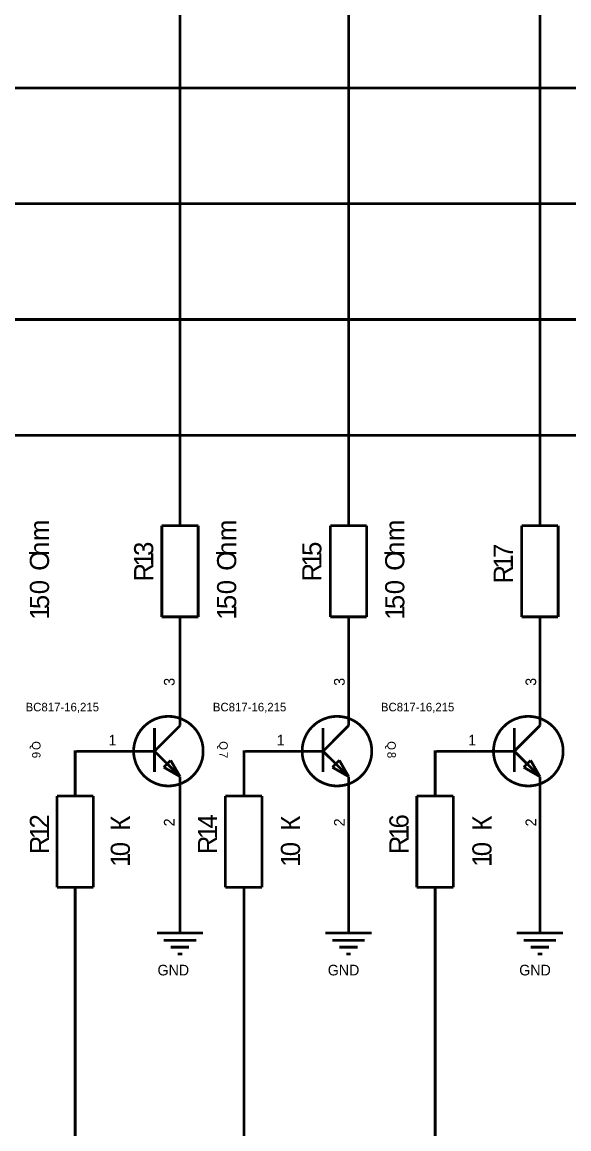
# Model space of a CAD drawing. Header units: millimetres. Extents: x 0 to 420, y 0 to 297.
# Drawn here: x 258.5 to 318.5, y 99.3 to 220.7 of the extents above; entities that cross this region are included whole.
import ezdxf

# ---------------------------------------------------------------- set-up
doc = ezdxf.new("R2010")
doc.units = ezdxf.units.MM
doc.header["$MEASUREMENT"] = 0
doc.layers.add('Sheet', color=255, linetype='Continuous')

msp = doc.modelspace()

# ---------------------------------------------------------------- linework, layer by layer
at = {"layer": 'Sheet', "color": 0, "const_width": 0.3}
for points in [[(315.28, 170.47), (315.28, 266.8), (325.13, 266.8)], [(294.3, 170.47), (294.3, 254.1), (325.13, 254.1)], [(275.81, 170.47), (275.81, 241.41), (325.13, 241.41)], [(237.33, 170.47), (237.33, 213.46), (325.13, 213.46)], [(217.84, 170.47), (217.84, 200.77), (325.13, 200.77)], [(197.36, 170.47), (197.36, 188.07), (325.13, 188.07)], [(178.87, 175.36), (325.13, 175.36)], [(275.81, 165.47), (275.81, 170.47)], [(275.81, 165.47), (275.81, 170.47)], [(294.3, 165.47), (294.3, 170.47)], [(294.3, 165.47), (294.3, 170.47)], [(315.28, 165.47), (315.28, 170.47)], [(315.28, 165.47), (315.28, 170.47)], [(273.81, 165.47), (273.81, 155.47)], [(273.81, 165.47), (277.8, 165.47)], [(277.8, 155.47), (277.8, 165.47)], [(292.28, 165.47), (292.28, 155.47)], [(292.28, 165.47), (296.29, 165.47)], [(296.29, 155.47), (296.29, 165.47)], [(313.28, 165.47), (313.28, 155.47)], [(313.28, 165.47), (317.28, 165.47)], [(317.28, 155.47), (317.28, 165.47)], [(277.8, 155.47), (273.81, 155.47)], [(275.81, 150.46), (275.81, 155.47)], [(275.81, 155.47), (275.81, 150.46)], [(296.29, 155.47), (292.28, 155.47)], [(294.3, 150.46), (294.3, 155.47)], [(294.3, 155.47), (294.3, 150.46)], [(317.28, 155.47), (313.28, 155.47)], [(315.28, 150.46), (315.28, 155.47)], [(315.28, 155.47), (315.28, 150.46)], [(275.81, 150.46), (275.81, 145.82)], [(294.3, 150.46), (294.3, 145.82)], [(315.28, 150.46), (315.28, 145.82)], [(275.81, 145.82), (275.81, 143.55)], [(294.3, 145.82), (294.3, 143.55)], [(315.28, 145.82), (315.28, 143.55)], [(270.73, 140.74), (270.73, 140.95), (270.74, 141.14), (270.77, 141.33), (270.8, 141.52), (270.85, 141.71), (270.91, 141.88), (270.96, 142.06), (271.04, 142.23), (271.11, 142.41), (271.2, 142.57), (271.28, 142.73), (271.39, 142.88), (271.49, 143.04), (271.61, 143.17), (271.72, 143.31), (271.85, 143.44), (271.98, 143.56), (272.12, 143.69), (272.26, 143.79), (272.41, 143.91), (272.57, 144), (272.73, 144.1), (272.89, 144.17), (273.05, 144.26), (273.22, 144.32), (273.4, 144.38), (273.59, 144.44), (273.76, 144.48), (273.95, 144.51), (274.14, 144.54), (274.35, 144.55), (274.54, 144.55)], [(274.54, 144.55), (274.54, 144.55)], [(274.54, 144.55), (274.73, 144.55), (274.93, 144.54), (275.12, 144.51), (275.31, 144.48), (275.48, 144.44), (275.67, 144.38), (275.85, 144.32), (276.02, 144.26), (276.18, 144.17), (276.34, 144.1), (276.51, 144), (276.67, 143.91), (276.81, 143.79), (276.96, 143.69), (277.09, 143.56), (277.22, 143.44), (277.35, 143.31), (277.47, 143.17), (277.58, 143.04), (277.69, 142.88), (277.79, 142.73), (277.88, 142.57), (277.96, 142.41), (278.04, 142.23), (278.11, 142.06), (278.17, 141.88), (278.23, 141.71), (278.27, 141.52), (278.3, 141.33), (278.33, 141.14), (278.34, 140.95), (278.34, 140.74)], [(289.21, 140.74), (289.21, 140.95), (289.22, 141.14), (289.25, 141.33), (289.28, 141.52), (289.32, 141.71), (289.38, 141.88), (289.44, 142.06), (289.51, 142.23), (289.59, 142.41), (289.67, 142.57), (289.76, 142.73), (289.86, 142.88), (289.97, 143.04), (290.08, 143.17), (290.2, 143.31), (290.33, 143.44), (290.46, 143.56), (290.59, 143.69), (290.74, 143.79), (290.88, 143.91), (291.04, 144), (291.21, 144.1), (291.37, 144.17), (291.54, 144.26), (291.72, 144.32), (291.89, 144.38), (292.07, 144.44), (292.26, 144.48), (292.44, 144.51), (292.63, 144.54), (292.82, 144.55), (293.03, 144.55)], [(293.03, 144.55), (293.03, 144.55)], [(293.03, 144.55), (293.22, 144.55), (293.42, 144.54), (293.61, 144.51), (293.8, 144.48), (293.98, 144.44), (294.17, 144.38), (294.34, 144.32), (294.52, 144.26), (294.68, 144.17), (294.84, 144.1), (295, 144), (295.16, 143.91), (295.3, 143.79), (295.45, 143.69), (295.58, 143.56), (295.71, 143.44), (295.84, 143.31), (295.96, 143.17), (296.08, 143.04), (296.18, 142.88), (296.28, 142.73), (296.37, 142.57), (296.46, 142.41), (296.53, 142.23), (296.6, 142.06), (296.66, 141.88), (296.72, 141.71), (296.76, 141.52), (296.79, 141.33), (296.82, 141.14), (296.83, 140.95), (296.83, 140.74)], [(310.19, 140.74), (310.19, 140.95), (310.21, 141.14), (310.24, 141.33), (310.27, 141.52), (310.31, 141.71), (310.37, 141.88), (310.43, 142.06), (310.5, 142.23), (310.57, 142.41), (310.66, 142.57), (310.75, 142.73), (310.85, 142.88), (310.95, 143.04), (311.07, 143.17), (311.18, 143.31), (311.32, 143.44), (311.45, 143.56), (311.58, 143.69), (311.72, 143.79), (311.87, 143.91), (312.03, 144), (312.19, 144.1), (312.35, 144.17), (312.53, 144.26), (312.7, 144.32), (312.88, 144.38), (313.05, 144.44), (313.24, 144.48), (313.43, 144.51), (313.62, 144.54), (313.81, 144.55), (314.01, 144.55)], [(314.01, 144.55), (314.01, 144.55)], [(314.01, 144.55), (314.2, 144.55), (314.41, 144.54), (314.6, 144.51), (314.79, 144.48), (314.96, 144.44), (315.15, 144.38), (315.33, 144.32), (315.5, 144.26), (315.66, 144.17), (315.82, 144.1), (315.98, 144), (316.14, 143.91), (316.29, 143.79), (316.43, 143.69), (316.57, 143.56), (316.71, 143.44), (316.83, 143.31), (316.94, 143.17), (317.06, 143.04), (317.16, 142.88), (317.27, 142.73), (317.35, 142.57), (317.44, 142.41), (317.51, 142.23), (317.59, 142.06), (317.64, 141.88), (317.7, 141.71), (317.75, 141.52), (317.78, 141.33), (317.81, 141.14), (317.82, 140.95), (317.82, 140.74)], [(275.81, 143.55), (273.01, 140.74)], [(273.01, 143.28), (273.01, 138.47)], [(294.3, 143.55), (291.5, 140.74)], [(291.5, 143.28), (291.5, 138.47)], [(315.28, 143.55), (312.48, 140.74)], [(312.48, 143.28), (312.48, 138.47)], [(264.31, 135.83), (264.31, 140.83)], [(264.31, 135.83), (264.31, 140.83)], [(268.19, 140.74), (264.31, 140.74), (264.31, 140.83)], [(270.73, 140.74), (268.19, 140.74)], [(274.54, 136.94), (274.35, 136.94), (274.14, 136.95), (273.95, 136.98), (273.76, 137.01), (273.59, 137.05), (273.4, 137.11), (273.22, 137.17), (273.05, 137.24), (272.89, 137.32), (272.73, 137.4), (272.57, 137.49), (272.41, 137.59), (272.26, 137.69), (272.12, 137.81), (271.98, 137.93), (271.85, 138.05), (271.72, 138.19), (271.61, 138.32), (271.49, 138.47), (271.39, 138.61), (271.28, 138.77), (271.2, 138.94), (271.11, 139.1), (271.04, 139.26), (270.96, 139.43), (270.91, 139.61), (270.85, 139.8), (270.8, 139.97), (270.77, 140.16), (270.74, 140.35), (270.73, 140.56), (270.73, 140.74)], [(270.73, 140.74), (270.73, 140.74)], [(270.73, 140.74), (273.01, 140.74)], [(275.81, 137.96), (273.01, 140.74)], [(278.34, 140.74), (278.34, 140.56), (278.33, 140.35), (278.3, 140.16), (278.27, 139.97), (278.23, 139.8), (278.17, 139.61), (278.11, 139.43), (278.04, 139.26), (277.96, 139.1), (277.88, 138.94), (277.79, 138.77), (277.69, 138.61), (277.58, 138.47), (277.47, 138.32), (277.35, 138.19), (277.22, 138.05), (277.09, 137.93), (276.96, 137.81), (276.81, 137.69), (276.67, 137.59), (276.51, 137.49), (276.34, 137.4), (276.18, 137.32), (276.02, 137.24), (275.85, 137.17), (275.67, 137.11), (275.48, 137.05), (275.31, 137.01), (275.12, 136.98), (274.93, 136.95), (274.73, 136.94), (274.54, 136.94)], [(278.34, 140.74), (278.34, 140.74), (278.34, 140.74), (278.34, 140.74), (278.34, 140.74), (278.34, 140.74), (278.34, 140.74), (278.34, 140.74), (278.34, 140.74), (278.34, 140.74), (278.34, 140.74), (278.34, 140.74), (278.34, 140.74), (278.34, 140.74), (278.34, 140.74), (278.34, 140.74), (278.34, 140.74), (278.34, 140.74), (278.34, 140.74), (278.34, 140.74), (278.34, 140.74), (278.34, 140.74), (278.34, 140.74), (278.34, 140.74), (278.34, 140.74), (278.34, 140.74), (278.34, 140.74), (278.34, 140.74), (278.34, 140.74), (278.34, 140.74), (278.34, 140.74), (278.34, 140.74), (278.34, 140.74)], [(278.34, 140.74), (278.34, 140.74)], [(282.81, 135.83), (282.81, 140.83)], [(282.81, 135.83), (282.81, 140.83)], [(286.67, 140.74), (282.81, 140.74), (282.81, 140.83)], [(289.21, 140.74), (286.67, 140.74)], [(293.03, 136.94), (292.82, 136.94), (292.63, 136.95), (292.44, 136.98), (292.26, 137.01), (292.07, 137.05), (291.89, 137.11), (291.72, 137.17), (291.54, 137.24), (291.37, 137.32), (291.21, 137.4), (291.04, 137.49), (290.88, 137.59), (290.74, 137.69), (290.59, 137.81), (290.46, 137.93), (290.33, 138.05), (290.2, 138.19), (290.08, 138.32), (289.97, 138.47), (289.86, 138.61), (289.76, 138.77), (289.67, 138.94), (289.59, 139.1), (289.51, 139.26), (289.44, 139.43), (289.38, 139.61), (289.32, 139.8), (289.28, 139.97), (289.25, 140.16), (289.22, 140.35), (289.21, 140.56), (289.21, 140.74)], [(289.21, 140.74), (289.21, 140.74)], [(289.21, 140.74), (291.5, 140.74)], [(294.3, 137.96), (291.5, 140.74)], [(296.83, 140.74), (296.83, 140.56), (296.82, 140.35), (296.79, 140.16), (296.76, 139.97), (296.72, 139.8), (296.66, 139.61), (296.6, 139.43), (296.53, 139.26), (296.46, 139.1), (296.37, 138.94), (296.28, 138.77), (296.18, 138.61), (296.08, 138.47), (295.96, 138.32), (295.84, 138.19), (295.71, 138.05), (295.58, 137.93), (295.45, 137.81), (295.3, 137.69), (295.16, 137.59), (295, 137.49), (294.84, 137.4), (294.68, 137.32), (294.52, 137.24), (294.34, 137.17), (294.17, 137.11), (293.98, 137.05), (293.8, 137.01), (293.61, 136.98), (293.42, 136.95), (293.22, 136.94), (293.03, 136.94)], [(296.83, 140.74), (296.83, 140.74), (296.83, 140.74), (296.83, 140.74), (296.83, 140.74), (296.83, 140.74), (296.83, 140.74), (296.83, 140.74), (296.83, 140.74), (296.83, 140.74), (296.83, 140.74), (296.83, 140.74), (296.83, 140.74), (296.83, 140.74), (296.83, 140.74), (296.83, 140.74), (296.83, 140.74), (296.83, 140.74), (296.83, 140.74), (296.83, 140.74), (296.83, 140.74), (296.83, 140.74), (296.83, 140.74), (296.83, 140.74), (296.83, 140.74), (296.83, 140.74), (296.83, 140.74), (296.83, 140.74), (296.83, 140.74), (296.83, 140.74), (296.83, 140.74), (296.83, 140.74), (296.83, 140.74)], [(296.83, 140.74), (296.83, 140.74)], [(303.79, 135.83), (303.79, 140.83)], [(303.79, 135.83), (303.79, 140.83)], [(307.66, 140.74), (303.79, 140.74), (303.79, 140.83)], [(310.19, 140.74), (307.66, 140.74)], [(314.01, 136.94), (313.81, 136.94), (313.62, 136.95), (313.43, 136.98), (313.24, 137.01), (313.05, 137.05), (312.88, 137.11), (312.7, 137.17), (312.53, 137.24), (312.35, 137.32), (312.19, 137.4), (312.03, 137.49), (311.87, 137.59), (311.72, 137.69), (311.58, 137.81), (311.45, 137.93), (311.32, 138.05), (311.18, 138.19), (311.07, 138.32), (310.95, 138.47), (310.85, 138.61), (310.75, 138.77), (310.66, 138.94), (310.57, 139.1), (310.5, 139.26), (310.43, 139.43), (310.37, 139.61), (310.31, 139.8), (310.27, 139.97), (310.24, 140.16), (310.21, 140.35), (310.19, 140.56), (310.19, 140.74)], [(310.19, 140.74), (310.19, 140.74)], [(310.19, 140.74), (312.48, 140.74)], [(315.28, 137.96), (312.48, 140.74)], [(317.82, 140.74), (317.82, 140.56), (317.81, 140.35), (317.78, 140.16), (317.75, 139.97), (317.7, 139.8), (317.64, 139.61), (317.59, 139.43), (317.51, 139.26), (317.44, 139.1), (317.35, 138.94), (317.27, 138.77), (317.16, 138.61), (317.06, 138.47), (316.94, 138.32), (316.83, 138.19), (316.71, 138.05), (316.57, 137.93), (316.43, 137.81), (316.29, 137.69), (316.14, 137.59), (315.98, 137.49), (315.82, 137.4), (315.66, 137.32), (315.5, 137.24), (315.33, 137.17), (315.15, 137.11), (314.96, 137.05), (314.79, 137.01), (314.6, 136.98), (314.41, 136.95), (314.2, 136.94), (314.01, 136.94)], [(317.82, 140.74), (317.82, 140.74), (317.82, 140.74), (317.82, 140.74), (317.82, 140.74), (317.82, 140.74), (317.82, 140.74), (317.82, 140.74), (317.82, 140.74), (317.82, 140.74), (317.82, 140.74), (317.82, 140.74), (317.82, 140.74), (317.82, 140.74), (317.82, 140.74), (317.82, 140.74), (317.82, 140.74), (317.82, 140.74), (317.82, 140.74), (317.82, 140.74), (317.82, 140.74), (317.82, 140.74), (317.82, 140.74), (317.82, 140.74), (317.82, 140.74), (317.82, 140.74), (317.82, 140.74), (317.82, 140.74), (317.82, 140.74), (317.82, 140.74), (317.82, 140.74), (317.82, 140.74), (317.82, 140.74)], [(317.82, 140.74), (317.82, 140.74)], [(274.03, 138.98), (274.78, 139.74)], [(275.81, 137.96), (274.78, 139.74)], [(292.52, 138.98), (293.28, 139.74)], [(294.3, 137.96), (293.28, 139.74)], [(313.5, 138.98), (314.26, 139.74)], [(315.28, 137.96), (314.26, 139.74)], [(275.81, 137.96), (274.03, 138.98)], [(294.3, 137.96), (292.52, 138.98)], [(315.28, 137.96), (313.5, 138.98)], [(275.81, 135.67), (275.81, 137.96)], [(294.3, 135.67), (294.3, 137.96)], [(315.28, 135.67), (315.28, 137.96)], [(262.32, 135.83), (262.32, 125.83)], [(262.32, 135.83), (266.31, 135.83)], [(266.31, 125.83), (266.31, 135.83)], [(280.79, 135.83), (280.79, 125.83)], [(280.79, 135.83), (284.8, 135.83)], [(284.8, 125.83), (284.8, 135.83)], [(301.78, 135.83), (301.78, 125.83)], [(301.78, 135.83), (305.79, 135.83)], [(305.79, 125.83), (305.79, 135.83)], [(275.81, 123.34), (275.81, 135.67)], [(294.3, 123.34), (294.3, 135.67)], [(315.28, 123.34), (315.28, 135.67)], [(266.31, 125.83), (262.32, 125.83)], [(264.31, 120.83), (264.31, 125.83)], [(264.31, 125.83), (264.31, 120.83)], [(284.8, 125.83), (280.79, 125.83)], [(282.81, 120.83), (282.81, 125.83)], [(282.81, 125.83), (282.81, 120.83)], [(305.79, 125.83), (301.78, 125.83)], [(303.79, 120.83), (303.79, 125.83)], [(303.79, 125.83), (303.79, 120.83)], [(275.81, 123.34), (275.81, 120.8)], [(294.3, 123.34), (294.3, 120.8)], [(315.28, 123.34), (315.28, 120.8)], [(303.79, 120.83), (303.79, 79.83), (142.89, 79.83)], [(282.81, 120.83), (282.81, 84.82), (142.89, 84.82)], [(264.31, 120.83), (264.31, 89.83)], [(273.27, 120.8), (278.34, 120.8)], [(274.03, 120.02), (277.58, 120.02)], [(291.74, 120.8), (296.83, 120.8)], [(292.52, 120.02), (296.06, 120.02)], [(312.74, 120.8), (317.82, 120.8)], [(313.5, 120.02), (317.05, 120.02)], [(274.78, 119.26), (276.81, 119.26)], [(293.28, 119.26), (295.3, 119.26)], [(314.26, 119.26), (316.29, 119.26)], [(275.54, 118.5), (276.05, 118.5)], [(294.03, 118.5), (294.54, 118.5)], [(315.02, 118.5), (315.53, 118.5)]]:
    msp.add_lwpolyline(points, dxfattribs=at)

# ---------------------------------------------------------------- texts
at = {"layer": 'Sheet', "color": 0}
for s, height, rotation, p in [('m', 2.1, 90, (261.44, 163.79)), ('m', 2.1, 90, (281.97, 163.79)), ('m', 2.1, 90, (300.41, 163.79)), ('h', 2.1, 90, (261.44, 162.15)), ('3', 2.1, 90, (272.87, 162.15)), ('h', 2.1, 90, (281.97, 162.15)), ('5', 2.1, 90, (291.31, 162.15)), ('h', 2.1, 90, (300.41, 162.15)), ('7', 2.1, 90, (312.31, 161.92)), ('O', 2.1, 90, (261.44, 160.52)), ('1', 2.1, 90, (272.87, 160.99)), ('O', 2.1, 90, (281.97, 160.52)), ('1', 2.1, 90, (291.31, 160.99)), ('O', 2.1, 90, (300.41, 160.52)), ('1', 2.1, 90, (312.31, 160.75)), ('R', 2.1, 90, (272.87, 159.35)), ('R', 2.1, 90, (291.31, 159.35)), ('R', 2.1, 90, (312.31, 159.12)), ('0', 2.1, 90, (261.44, 157.95)), ('0', 2.1, 90, (281.97, 157.95)), ('0', 2.1, 90, (300.41, 157.95)), ('5', 2.1, 90, (261.44, 156.32)), ('5', 2.1, 90, (281.97, 156.32)), ('5', 2.1, 90, (300.41, 156.32)), ('1', 2.1, 90, (261.44, 155.15)), ('1', 2.1, 90, (281.97, 155.15)), ('1', 2.1, 90, (300.41, 155.15)), ('3', 1.17, 90, (275.21, 147.91)), ('3', 1.17, 90, (293.87, 147.91)), ('3', 1.17, 90, (314.87, 147.91)), ('Q', 0.934, 270, (259.57, 141.84)), ('Q', 0.934, 270, (280.11, 141.84)), ('Q', 0.934, 270, (298.54, 141.84)), ('6', 0.934, 270, (259.57, 140.67)), ('7', 0.934, 270, (280.11, 140.67)), ('8', 0.934, 270, (298.54, 140.67)), ('2', 2.1, 90, (261.44, 132.27)), ('К', 2.1, 90, (270.31, 132.03)), ('4', 2.1, 90, (279.87, 132.27)), ('К', 2.1, 90, (288.97, 132.03)), ('6', 2.1, 90, (300.87, 132.27)), ('К', 2.1, 90, (309.97, 132.03)), ('1', 2.1, 90, (261.44, 131.1)), ('2', 1.17, 90, (275.21, 132.5)), ('1', 2.1, 90, (279.87, 131.1)), ('2', 1.17, 90, (293.87, 132.5)), ('1', 2.1, 90, (300.87, 131.1)), ('2', 1.17, 90, (314.87, 132.5)), ('R', 2.1, 90, (261.44, 129.46)), ('R', 2.1, 90, (279.87, 129.46)), ('R', 2.1, 90, (300.87, 129.46)), ('0', 2.1, 90, (270.31, 129.23)), ('0', 2.1, 90, (288.97, 129.23)), ('0', 2.1, 90, (309.97, 129.23)), ('1', 2.1, 90, (270.31, 128.06)), ('1', 2.1, 90, (288.97, 128.06)), ('1', 2.1, 90, (309.97, 128.06))]:
    msp.add_text(s, height=height, rotation=rotation, dxfattribs=at).set_placement(p)
for s, height, p in [('BC817-16,215', 0.934, (258.87, 145.11)), ('BC817-16,215', 0.934, (279.41, 145.11)), ('BC817-16,215', 0.934, (297.84, 145.11)), ('1', 1.17, (267.97, 141.37)), ('1', 1.17, (286.41, 141.37)), ('1', 1.17, (307.41, 141.37)), ('GND', 1.167, (273.34, 116.16)), ('GND', 1.167, (292.01, 116.16)), ('GND', 1.167, (313.01, 116.16))]:
    msp.add_text(s, height=height, dxfattribs=at).set_placement(p)

doc.saveas('drawing.dxf')
